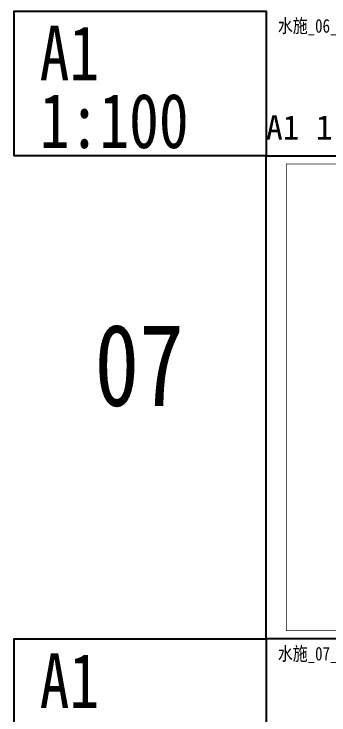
# Model space of a CAD drawing. Extents: x 27938 to 1042331, y -235042 to 1535213.
# Drawn here: x 636514 to 675249, y 555883 to 642090 of the extents above; entities that cross this region are included whole.
import ezdxf

# ---------------------------------------------------------------- set-up
doc = ezdxf.new("R2010")
doc.units = 0
doc.header["$LTSCALE"] = 1000
doc.header["$MEASUREMENT"] = 0
for name, color, linetype in [('text', 7, 'Continuous'), ('图框', 140, 'Continuous'), ('导图字', 7, 'Continuous')]:
    doc.layers.add(name, color=color, linetype=linetype)
doc.layers.add('yichutu', color=7, linetype='Continuous', true_color=0xffffff, plot=False)
doc.styles.add('_TCH_LABEL', font='simhei.ttf')
doc.styles.add('黑体', font='simhei.ttf')

# ---------------------------------------------------------------- blocks, each defined once
blk = doc.blocks.new('TK')
at = {"layer": '图框'}
blk.add_lwpolyline([(465375, 548714), (549475, 548714), (549475, 489314), (465375, 489314)], close=True, dxfattribs=at)
blk.add_lwpolyline([(465375, 548714), (549475, 548714), (549475, 489314), (465375, 489314)], close=True, dxfattribs=at)
at = {"layer": '图框', "const_width": 100}
blk.add_lwpolyline([(548475, 490314), (548475, 547714), (467875, 547714), (467875, 490314)], close=True, dxfattribs=at)
blk = doc.blocks.new('yct-841-594-84100-59400-100-1000.0')
at = {"layer": 'yichutu', "color": 7, "true_color": 0xffffff}
blk.add_lwpolyline([(0, 0), (0, 59400), (84100, 59400), (84100, 0)], close=True, dxfattribs=at)
at = {"layer": 'yichutu', "color": 7, "true_color": 0xffffff, "style": '_TCH_LABEL'}
blk.add_text('A1 1:100', height=3000, dxfattribs=at).set_placement((0, 61400))

msp = doc.modelspace()

# ---------------------------------------------------------------- linework, layer by layer
at = {"layer": 'text', "color": 2}
for points in [[(667514.1, 624648.6), (636514.1, 624648.6), (636514.1, 642457), (667514.1, 642457)], [(667514.1, 547440.2), (636514.1, 547440.2), (636514.1, 565248.6), (667514.1, 565248.6)]]:
    msp.add_lwpolyline(points, close=True, dxfattribs=at)

# ---------------------------------------------------------------- block references
msp.add_blockref('TK', (202139.1, 75935))
at = {"layer": 'yichutu'}
msp.add_blockref('yct-841-594-84100-59400-100-1000.0', (667514.1, 565248.6), dxfattribs=at)

# ---------------------------------------------------------------- texts
at = {"layer": 'text', "color": 2, "style": '黑体', "width": 0.8}
for s, p in [('A1', (639667.4, 633931.4)), ('1:100', (639677.3, 625605.3)), ('A1', (639667.4, 556723))]:
    msp.add_text(s, height=6729.45, dxfattribs=at).set_placement(p)
at = {"layer": 'text', "color": 1, "style": '黑体', "width": 0.8}
msp.add_text('07', height=10094.18, dxfattribs=at).set_placement((646412.3, 593895.5))
at = {"layer": '导图字', "color": 1, "style": '黑体', "width": 0.8}
for s, p in [('水施_06_一层给排水平面图_A1', (668957.3, 639793.5)), ('水施_07_二层给排水平面图_A1', (668957.3, 562585.2))]:
    msp.add_text(s, height=1682.363, dxfattribs=at).set_placement(p)

doc.saveas('drawing.dxf')
